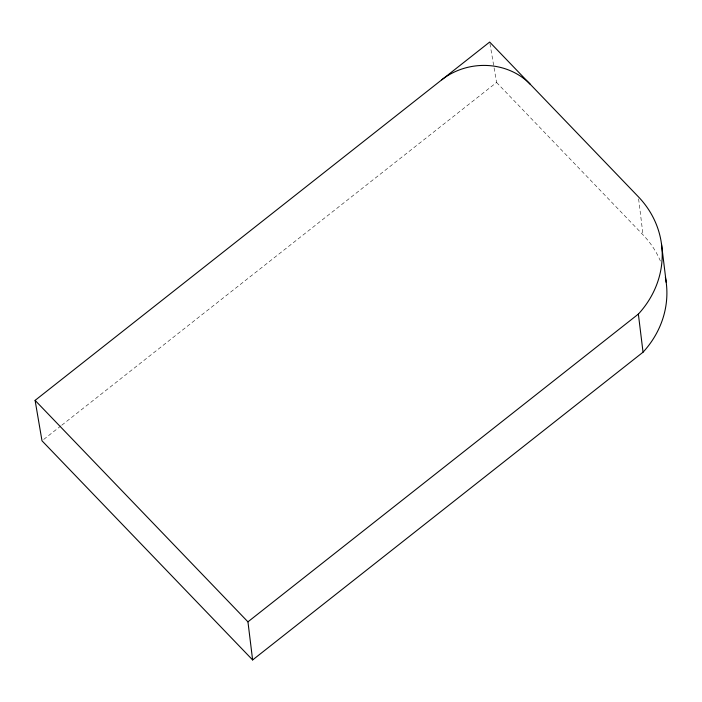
<?xml version="1.0" encoding="UTF-8"?>
<svg xmlns="http://www.w3.org/2000/svg" width="702" height="702" viewBox="0 0 702 702"><rect width="100%" height="100%" fill="white"/><g stroke="black" fill="none" stroke-linecap="round" stroke-linejoin="round"><path stroke-width="0.53" stroke-dasharray="3.51 2.63" d="M43.717 439.434L60.942 425.86M61.802 425.184L496.568 82.467L489.856 43.112M496.568 82.467L643.032 234.863A100.693 90.576 -7 0 1 660.74 261.872M638.609 198.868L643.032 234.863"/><path stroke-width="1.05" d="M35.1 400.377L489.671 42.05L638.355 196.753A100.693 90.576 -7 0 1 638.364 314.084L643.041 352.202L252.623 659.95L41.997 440.795L35.1 400.377L247.946 621.84L252.623 659.95M247.946 621.84L638.364 314.084M661.53 244.27L666.207 282.388M441.733 79.835A62.943 56.616 -7 0 1 530.326 84.345M665.347 277.15A100.693 90.576 -7 0 1 643.041 352.202"/></g></svg>
